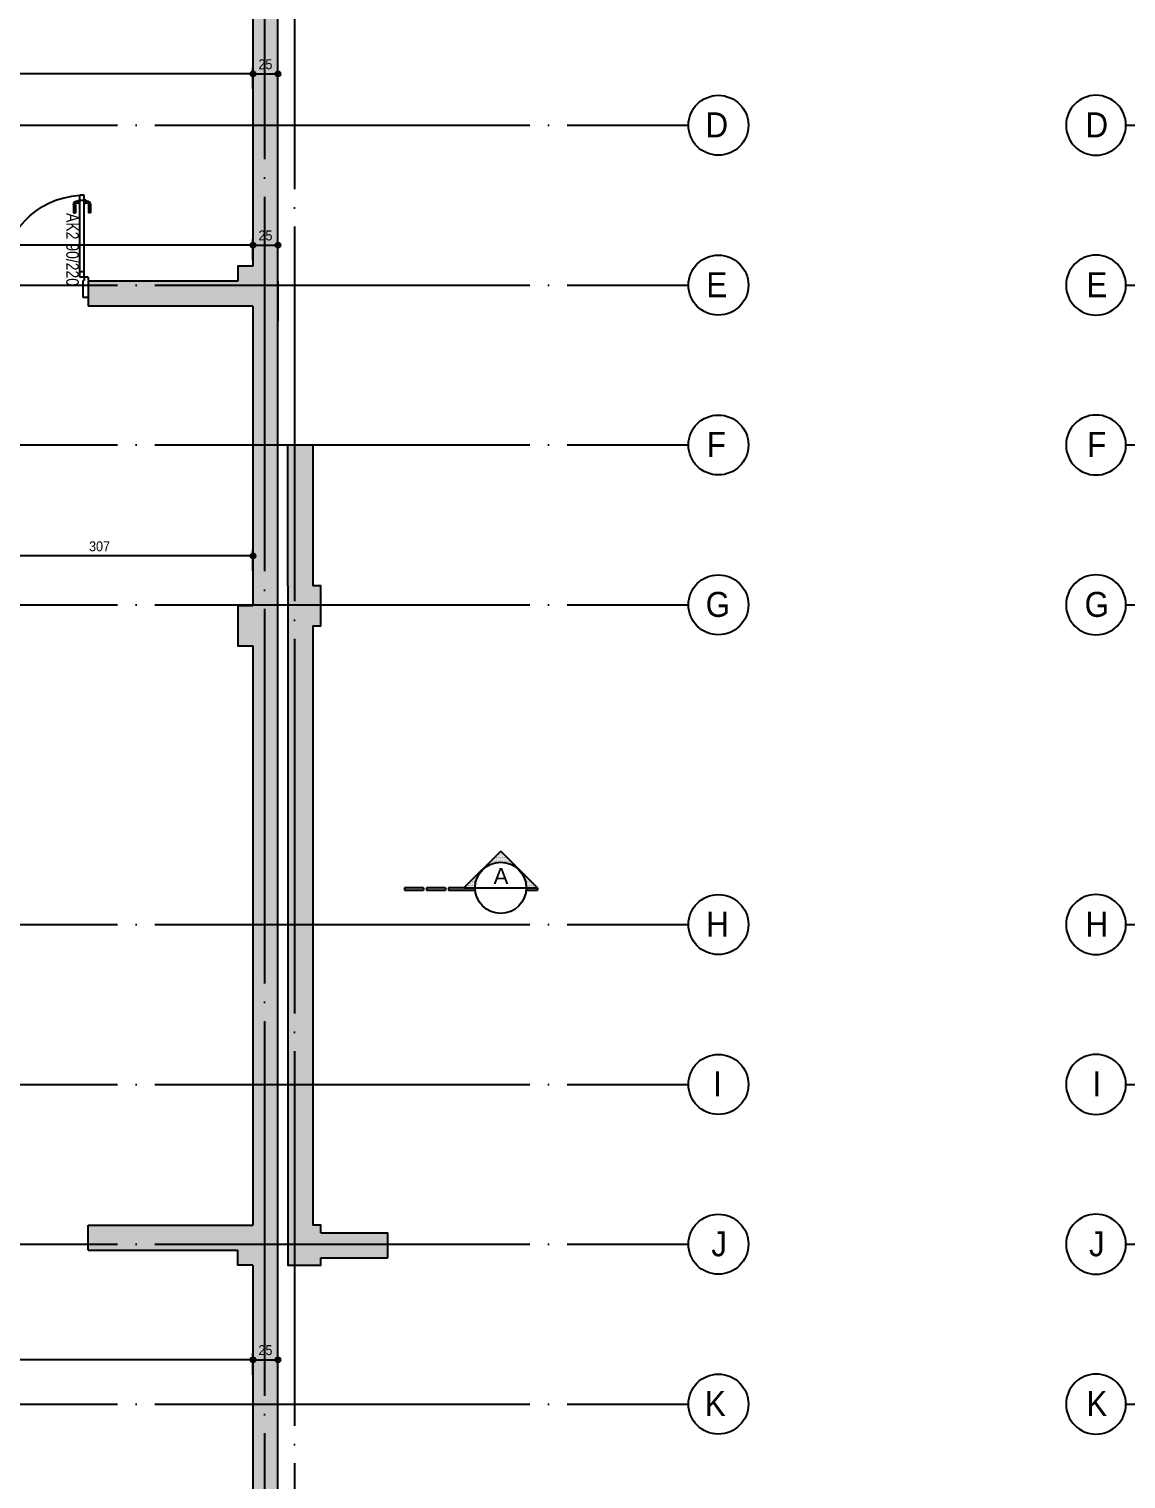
# Model space of a CAD drawing. Extents: x 460786 to 545292, y 30998 to 41694.
# Drawn here: x 464527 to 465625, y 38813 to 40264 of the extents above; entities that cross this region are included whole.
import ezdxf
from ezdxf.enums import TextEntityAlignment as Align

# ---------------------------------------------------------------- set-up
doc = ezdxf.new("R2010")
doc.units = 0
doc.header["$LTSCALE"] = 50
doc.header["$MEASUREMENT"] = 0
doc.header["$PDMODE"] = 35
doc.linetypes.add('DASHDOT', pattern=[5.5, 5, -0.25, 0, -0.25])
doc.layers.get('0').update_dxf_attribs({"linetype": 'CONTINUOUS'})
doc.layers.get('Defpoints').update_dxf_attribs({"linetype": 'CONTINUOUS'})
for name, color, linetype in [('A-Aks Balonu', 2, 'CONTINUOUS'), ('A-Aks Dikey', 12, 'DASHDOT'), ('A-Aks Yatay', 12, 'DASHDOT'), ('A-Betonarme', 6, 'CONTINUOUS'), ('A-Kapı', 2, 'CONTINUOUS'), ('A-Kesit Yazi', 4, 'CONTINUOUS'), ('A-Olcu  IC Yatay', 8, 'CONTINUOUS'), ('A-Poz-Kapı', 4, 'CONTINUOUS'), ('A-Tarama 1', 9, 'CONTINUOUS')]:
    doc.layers.add(name, color=color, linetype=linetype)
doc.styles.get("Standard").update_dxf_attribs({"font": 'arial.ttf', "width": 0.9})
doc.styles.add('STANDARD1', font='arial.ttf')
doc.dimstyles.new('EXIT', dxfattribs={"dimscale": 50, "dimtxt": 0.23, "dimasz": 0.03, "dimexe": 0.125, "dimexo": 0.5, "dimgap": 0.09, "dimtad": 1, "dimzin": 1, "dimdsep": 46, "dimtxsty": 'Standard', "dimblk": 'TICK', "dimcen": 0.2, "dimadec": 0, "dimazin": 0, "dimtfac": 1, "dimtix": 1, "dimtofl": 0, "dimtmove": 2, "dimatfit": 3, "dimldrblk": 'TICK', "dimfxl": 1, "dimtolj": 1, "dimtzin": 1, "dimarcsym": 0})

# ---------------------------------------------------------------- blocks, each defined once
blk = doc.blocks.new('kapı L 90p 13.5')
at = {"ltscale": 20}
for p, q in [((1.5, 74.9), (3.2, 74.9)), ((1.5, 72.9), (3.2, 72.9)), ((3.2, 76.4), (4, 76.4)), ((3.2, 76.4), (3.2, 71.4)), ((4, 80.4), (8.2, 80.4)), ((4, -1.5), (4, 80.4)), ((4, 75.2), (8.2, 75.2)), ((8.2, -1.5), (8.2, 80.4)), ((9, 76.4), (8.2, 76.4)), ((9, 76.4), (9, 71.4)), ((10.7, 74.9), (9, 74.9)), ((10.7, 72.9), (9, 72.9)), ((-2.5, 70.9), (-2.5, 62.9)), ((-2.5, 62.9), (-0.5, 62.9)), ((-0.5, 70.9), (-0.5, 62.9)), ((3.2, 71.4), (4, 71.4)), ((3.2, 71.4), (4, 71.4)), ((9, 71.4), (8.2, 71.4)), ((12.7, 70.9), (12.7, 62.9)), ((14.7, 62.9), (12.7, 62.9)), ((14.7, 70.9), (14.7, 62.9)), ((4, 3.7), (8.2, 3.7)), ((0, -1.5), (4, -1.5)), ((0, -1.5), (0, -5)), ((4, -1.5), (8.2, -1.5)), ((4, -1.5), (4, -5)), ((4, -5), (5, -5)), ((5, -22), (5, -5)), ((85, -22), (85, -5)), ((86, -5), (85, -5)), ((90, -1.5), (86, -1.5)), ((86, -1.5), (86, -5)), ((90, -1.5), (90, -5))]:
    blk.add_line(p, q, dxfattribs=at)
for p, q in [((0, -18.5), (0, -22)), ((0, -22), (5, -22)), ((90, -22), (85, -22)), ((90, -18.5), (90, -22))]:
    blk.add_line(p, q)
for centre, radius, start, end in [((1.5, 70.9), 4, 90, 180), ((1.5, 70.9), 2, 90, 180), ((10.7, 70.9), 4, 0, 90), ((10.7, 70.9), 2, 0, 90)]:
    blk.add_arc(centre, radius, start, end, dxfattribs=at)
blk.add_arc((4, -1.5), 82, 0, 87.0641)
at = {"layer": 'A-Poz-Kapı', "width": 0.8}
blk.add_attdef('POZNO', (25, -18.5), '', height=12.5, rotation=90, dxfattribs=at)
blk = doc.blocks.new('aks')
blk.add_circle((-0.8, 38.6), 60)
at = {"width": 0.9}
blk.add_attdef('AKSNO', text='', height=50, dxfattribs=at).set_placement((-0.8, 38.6), align=Align.MIDDLE_CENTER)
blk = doc.blocks.new('*X5')
at = {"color": 0}
for p, q in [((116.4125, 395.05), (116.4125, 395.05)), ((116.425, 395.05), (116.425, 395.05)), ((116.43125, 395.0625), (116.43125, 395.0625)), ((116.4375, 395.075), (116.4375, 395.075)), ((116.4375, 395.05), (116.4375, 395.05)), ((116.44375, 395.0625), (116.44375, 395.0625)), ((116.45, 395.075), (116.45, 395.075)), ((116.45, 395.05), (116.45, 395.05)), ((116.45625, 395.0875), (116.45625, 395.0875)), ((116.45625, 395.0625), (116.45625, 395.0625)), ((116.4625, 395.1), (116.4625, 395.1)), ((116.4625, 395.075), (116.4625, 395.075)), ((116.4625, 395.05), (116.4625, 395.05)), ((116.46875, 395.0875), (116.46875, 395.0875)), ((116.46875, 395.0625), (116.46875, 395.0625)), ((116.475, 395.1), (116.475, 395.1)), ((116.475, 395.075), (116.475, 395.075)), ((116.475, 395.05), (116.475, 395.05)), ((116.48125, 395.1125), (116.48125, 395.1125)), ((116.48125, 395.0875), (116.48125, 395.0875)), ((116.48125, 395.0625), (116.48125, 395.0625)), ((116.4875, 395.125), (116.4875, 395.125)), ((116.4875, 395.1), (116.4875, 395.1)), ((116.4875, 395.075), (116.4875, 395.075)), ((116.4875, 395.05), (116.4875, 395.05)), ((116.49375, 395.1125), (116.49375, 395.1125)), ((116.49375, 395.0875), (116.49375, 395.0875)), ((116.49375, 395.0625), (116.49375, 395.0625)), ((116.5, 395.125), (116.5, 395.125)), ((116.5, 395.1), (116.5, 395.1)), ((116.5, 395.075), (116.5, 395.075)), ((116.5, 395.05), (116.5, 395.05)), ((116.50625, 395.1375), (116.50625, 395.1375)), ((116.50625, 395.1125), (116.50625, 395.1125)), ((116.50625, 395.0875), (116.50625, 395.0875)), ((116.50625, 395.0625), (116.50625, 395.0625)), ((116.5125, 395.15), (116.5125, 395.15)), ((116.5125, 395.125), (116.5125, 395.125)), ((116.5125, 395.1), (116.5125, 395.1)), ((116.5125, 395.075), (116.5125, 395.075)), ((116.5125, 395.05), (116.5125, 395.05)), ((116.51875, 395.1375), (116.51875, 395.1375)), ((116.51875, 395.1125), (116.51875, 395.1125)), ((116.51875, 395.0875), (116.51875, 395.0875)), ((116.51875, 395.0625), (116.51875, 395.0625)), ((116.525, 395.15), (116.525, 395.15)), ((116.525, 395.125), (116.525, 395.125)), ((116.525, 395.1), (116.525, 395.1)), ((116.525, 395.075), (116.525, 395.075)), ((116.525, 395.05), (116.525, 395.05)), ((116.53125, 395.1625), (116.53125, 395.1625)), ((116.53125, 395.1375), (116.53125, 395.1375)), ((116.53125, 395.1125), (116.53125, 395.1125)), ((116.53125, 395.0875), (116.53125, 395.0875)), ((116.53125, 395.0625), (116.53125, 395.0625)), ((116.5375, 395.175), (116.5375, 395.175)), ((116.5375, 395.15), (116.5375, 395.15)), ((116.5375, 395.125), (116.5375, 395.125)), ((116.5375, 395.1), (116.5375, 395.1)), ((116.5375, 395.075), (116.5375, 395.075)), ((116.5375, 395.05), (116.5375, 395.05)), ((116.54375, 395.1625), (116.54375, 395.1625)), ((116.54375, 395.1375), (116.54375, 395.1375)), ((116.54375, 395.1125), (116.54375, 395.1125)), ((116.54375, 395.0875), (116.54375, 395.0875)), ((116.54375, 395.0625), (116.54375, 395.0625)), ((116.55, 395.15), (116.55, 395.15)), ((116.55, 395.125), (116.55, 395.125)), ((116.55, 395.1), (116.55, 395.1)), ((116.55, 395.075), (116.55, 395.075)), ((116.55, 395.05), (116.55, 395.05)), ((116.55625, 395.1625), (116.55625, 395.1625)), ((116.55625, 395.1375), (116.55625, 395.1375)), ((116.55625, 395.1125), (116.55625, 395.1125)), ((116.55625, 395.0875), (116.55625, 395.0875)), ((116.55625, 395.0625), (116.55625, 395.0625)), ((116.5625, 395.15), (116.5625, 395.15)), ((116.5625, 395.125), (116.5625, 395.125)), ((116.5625, 395.1), (116.5625, 395.1)), ((116.5625, 395.075), (116.5625, 395.075)), ((116.5625, 395.05), (116.5625, 395.05)), ((116.56875, 395.1375), (116.56875, 395.1375)), ((116.56875, 395.1125), (116.56875, 395.1125)), ((116.56875, 395.0875), (116.56875, 395.0875)), ((116.56875, 395.0625), (116.56875, 395.0625)), ((116.575, 395.125), (116.575, 395.125)), ((116.575, 395.1), (116.575, 395.1)), ((116.575, 395.075), (116.575, 395.075)), ((116.575, 395.05), (116.575, 395.05)), ((116.58125, 395.1375), (116.58125, 395.1375)), ((116.58125, 395.1125), (116.58125, 395.1125)), ((116.58125, 395.0875), (116.58125, 395.0875)), ((116.58125, 395.0625), (116.58125, 395.0625)), ((116.5875, 395.125), (116.5875, 395.125)), ((116.5875, 395.1), (116.5875, 395.1)), ((116.5875, 395.075), (116.5875, 395.075)), ((116.5875, 395.05), (116.5875, 395.05)), ((116.59375, 395.1125), (116.59375, 395.1125)), ((116.59375, 395.0875), (116.59375, 395.0875)), ((116.59375, 395.0625), (116.59375, 395.0625)), ((116.6, 395.1), (116.6, 395.1)), ((116.6, 395.075), (116.6, 395.075)), ((116.6, 395.05), (116.6, 395.05)), ((116.60625, 395.1125), (116.60625, 395.1125)), ((116.60625, 395.0875), (116.60625, 395.0875)), ((116.60625, 395.0625), (116.60625, 395.0625)), ((116.6125, 395.1), (116.6125, 395.1)), ((116.6125, 395.075), (116.6125, 395.075)), ((116.6125, 395.05), (116.6125, 395.05)), ((116.61875, 395.0875), (116.61875, 395.0875)), ((116.61875, 395.0625), (116.61875, 395.0625)), ((116.625, 395.075), (116.625, 395.075)), ((116.625, 395.05), (116.625, 395.05)), ((116.63125, 395.0875), (116.63125, 395.0875)), ((116.63125, 395.0625), (116.63125, 395.0625)), ((116.6375, 395.075), (116.6375, 395.075)), ((116.6375, 395.05), (116.6375, 395.05)), ((116.64375, 395.0625), (116.64375, 395.0625)), ((116.65, 395.05), (116.65, 395.05)), ((116.65625, 395.0625), (116.65625, 395.0625)), ((116.6625, 395.05), (116.6625, 395.05)), ((116.1875, 394.825), (116.1875, 394.825)), ((116.2, 394.825), (116.2, 394.825)), ((116.20625, 394.8375), (116.20625, 394.8375)), ((116.2125, 394.85), (116.2125, 394.85)), ((116.23125, 394.8625), (116.23125, 394.8625)), ((116.2375, 394.875), (116.2375, 394.875)), ((116.25625, 394.8875), (116.25625, 394.8875)), ((116.2625, 394.9), (116.2625, 394.9)), ((116.28125, 394.9125), (116.28125, 394.9125)), ((116.2875, 394.925), (116.2875, 394.925)), ((116.30625, 394.9375), (116.30625, 394.9375)), ((116.3125, 394.95), (116.3125, 394.95)), ((116.325, 394.95), (116.325, 394.95)), ((116.33125, 394.9625), (116.33125, 394.9625)), ((116.3375, 394.975), (116.3375, 394.975)), ((116.34375, 394.9625), (116.34375, 394.9625)), ((116.35, 394.975), (116.35, 394.975)), ((116.35625, 394.9875), (116.35625, 394.9875)), ((116.35625, 394.9625), (116.35625, 394.9625)), ((116.3625, 395), (116.3625, 395)), ((116.3625, 394.975), (116.3625, 394.975)), ((116.36875, 394.9875), (116.36875, 394.9875)), ((116.375, 395), (116.375, 395)), ((116.375, 394.975), (116.375, 394.975)), ((116.38125, 395.0125), (116.38125, 395.0125)), ((116.38125, 394.9875), (116.38125, 394.9875)), ((116.3875, 395.025), (116.3875, 395.025)), ((116.3875, 395), (116.3875, 395)), ((116.39375, 395.0125), (116.39375, 395.0125)), ((116.39375, 394.9875), (116.39375, 394.9875)), ((116.4, 395.025), (116.4, 395.025)), ((116.4, 395), (116.4, 395)), ((116.40625, 395.0375), (116.40625, 395.0375)), ((116.40625, 395.0125), (116.40625, 395.0125)), ((116.40625, 394.9875), (116.40625, 394.9875)), ((116.4125, 395.025), (116.4125, 395.025)), ((116.4125, 395), (116.4125, 395)), ((116.41875, 395.0375), (116.41875, 395.0375)), ((116.41875, 395.0125), (116.41875, 395.0125)), ((116.425, 395.025), (116.425, 395.025)), ((116.425, 395), (116.425, 395)), ((116.43125, 395.0375), (116.43125, 395.0375)), ((116.43125, 395.0125), (116.43125, 395.0125)), ((116.4375, 395.025), (116.4375, 395.025)), ((116.4375, 395), (116.4375, 395)), ((116.44375, 395.0375), (116.44375, 395.0375)), ((116.44375, 395.0125), (116.44375, 395.0125)), ((116.45, 395.025), (116.45, 395.025)), ((116.45, 395), (116.45, 395)), ((116.45625, 395.0375), (116.45625, 395.0375)), ((116.45625, 395.0125), (116.45625, 395.0125)), ((116.4625, 395.025), (116.4625, 395.025)), ((116.4625, 395), (116.4625, 395)), ((116.46875, 395.0375), (116.46875, 395.0375)), ((116.46875, 395.0125), (116.46875, 395.0125)), ((116.475, 395.025), (116.475, 395.025)), ((116.48125, 395.0375), (116.48125, 395.0375)), ((116.48125, 395.0125), (116.48125, 395.0125)), ((116.4875, 395.025), (116.4875, 395.025)), ((116.49375, 395.0375), (116.49375, 395.0375)), ((116.49375, 395.0125), (116.49375, 395.0125)), ((116.5, 395.025), (116.5, 395.025)), ((116.50625, 395.0375), (116.50625, 395.0375)), ((116.50625, 395.0125), (116.50625, 395.0125)), ((116.5125, 395.025), (116.5125, 395.025)), ((116.51875, 395.0375), (116.51875, 395.0375)), ((116.51875, 395.0125), (116.51875, 395.0125)), ((116.525, 395.025), (116.525, 395.025)), ((116.53125, 395.0375), (116.53125, 395.0375)), ((116.53125, 395.0125), (116.53125, 395.0125)), ((116.5375, 395.025), (116.5375, 395.025)), ((116.54375, 395.0375), (116.54375, 395.0375)), ((116.54375, 395.0125), (116.54375, 395.0125)), ((116.55, 395.025), (116.55, 395.025)), ((116.55625, 395.0375), (116.55625, 395.0375)), ((116.55625, 395.0125), (116.55625, 395.0125)), ((116.5625, 395.025), (116.5625, 395.025)), ((116.56875, 395.0375), (116.56875, 395.0375)), ((116.56875, 395.0125), (116.56875, 395.0125)), ((116.575, 395.025), (116.575, 395.025)), ((116.58125, 395.0375), (116.58125, 395.0375)), ((116.58125, 395.0125), (116.58125, 395.0125)), ((116.5875, 395.025), (116.5875, 395.025)), ((116.59375, 395.0375), (116.59375, 395.0375)), ((116.59375, 395.0125), (116.59375, 395.0125)), ((116.6, 395.025), (116.6, 395.025)), ((116.60625, 395.0375), (116.60625, 395.0375)), ((116.60625, 395.0125), (116.60625, 395.0125)), ((116.6125, 395.025), (116.6125, 395.025)), ((116.61875, 395.0375), (116.61875, 395.0375)), ((116.61875, 395.0125), (116.61875, 395.0125)), ((116.625, 395.025), (116.625, 395.025)), ((116.625, 395), (116.625, 395)), ((116.63125, 395.0375), (116.63125, 395.0375)), ((116.63125, 395.0125), (116.63125, 395.0125)), ((116.6375, 395.025), (116.6375, 395.025)), ((116.6375, 395), (116.6375, 395)), ((116.64375, 395.0375), (116.64375, 395.0375)), ((116.64375, 395.0125), (116.64375, 395.0125)), ((116.65, 395.025), (116.65, 395.025)), ((116.65, 395), (116.65, 395)), ((116.65625, 395.0375), (116.65625, 395.0375)), ((116.65625, 395.0125), (116.65625, 395.0125)), ((116.6625, 395.025), (116.6625, 395.025)), ((116.6625, 395), (116.6625, 395)), ((116.66875, 395.0375), (116.66875, 395.0375)), ((116.66875, 395.0125), (116.66875, 395.0125)), ((116.66875, 394.9875), (116.66875, 394.9875)), ((116.675, 395.025), (116.675, 395.025)), ((116.675, 395), (116.675, 395)), ((116.68125, 395.0375), (116.68125, 395.0375)), ((116.68125, 395.0125), (116.68125, 395.0125)), ((116.68125, 394.9875), (116.68125, 394.9875)), ((116.6875, 395.025), (116.6875, 395.025)), ((116.6875, 395), (116.6875, 395)), ((116.69375, 395.0125), (116.69375, 395.0125)), ((116.69375, 394.9875), (116.69375, 394.9875)), ((116.7, 395), (116.7, 395)), ((116.70625, 395.0125), (116.70625, 395.0125)), ((116.70625, 394.9875), (116.70625, 394.9875)), ((116.7125, 395), (116.7125, 395)), ((116.7125, 394.975), (116.7125, 394.975)), ((116.71875, 394.9875), (116.71875, 394.9875)), ((116.725, 394.975), (116.725, 394.975)), ((116.73125, 394.9875), (116.73125, 394.9875)), ((116.73125, 394.9625), (116.73125, 394.9625)), ((116.7375, 394.975), (116.7375, 394.975)), ((116.74375, 394.9625), (116.74375, 394.9625)), ((116.75, 394.95), (116.75, 394.95)), ((116.75625, 394.9625), (116.75625, 394.9625)), ((116.7625, 394.95), (116.7625, 394.95)), ((116.76875, 394.9375), (116.76875, 394.9375)), ((116.78125, 394.9375), (116.78125, 394.9375)), ((116.7875, 394.925), (116.7875, 394.925)), ((116.80625, 394.9125), (116.80625, 394.9125)), ((116.83125, 394.8875), (116.83125, 394.8875)), ((116.85625, 394.8625), (116.85625, 394.8625)), ((116.8625, 394.85), (116.8625, 394.85)), ((116.88125, 394.8375), (116.88125, 394.8375)), ((116.8875, 394.825), (116.8875, 394.825)), ((115.98125, 394.6125), (115.98125, 394.6125)), ((115.9875, 394.625), (115.9875, 394.625)), ((115.99375, 394.6125), (115.99375, 394.6125)), ((116, 394.625), (116, 394.625)), ((116.00625, 394.6375), (116.00625, 394.6375)), ((116.00625, 394.6125), (116.00625, 394.6125)), ((116.0125, 394.65), (116.0125, 394.65)), ((116.0125, 394.625), (116.0125, 394.625)), ((116.01875, 394.6375), (116.01875, 394.6375)), ((116.01875, 394.6125), (116.01875, 394.6125)), ((116.025, 394.65), (116.025, 394.65)), ((116.025, 394.625), (116.025, 394.625)), ((116.03125, 394.6625), (116.03125, 394.6625)), ((116.03125, 394.6375), (116.03125, 394.6375)), ((116.03125, 394.6125), (116.03125, 394.6125)), ((116.0375, 394.675), (116.0375, 394.675)), ((116.0375, 394.65), (116.0375, 394.65)), ((116.0375, 394.625), (116.0375, 394.625)), ((116.04375, 394.6625), (116.04375, 394.6625)), ((116.04375, 394.6375), (116.04375, 394.6375)), ((116.04375, 394.6125), (116.04375, 394.6125)), ((116.05, 394.675), (116.05, 394.675)), ((116.05, 394.65), (116.05, 394.65)), ((116.05, 394.625), (116.05, 394.625)), ((116.05625, 394.6875), (116.05625, 394.6875)), ((116.05625, 394.6625), (116.05625, 394.6625)), ((116.05625, 394.6375), (116.05625, 394.6375)), ((116.05625, 394.6125), (116.05625, 394.6125)), ((116.0625, 394.7), (116.0625, 394.7)), ((116.0625, 394.675), (116.0625, 394.675)), ((116.0625, 394.65), (116.0625, 394.65)), ((116.0625, 394.625), (116.0625, 394.625)), ((116.06875, 394.6875), (116.06875, 394.6875)), ((116.06875, 394.6625), (116.06875, 394.6625)), ((116.06875, 394.6375), (116.06875, 394.6375)), ((116.06875, 394.6125), (116.06875, 394.6125)), ((116.075, 394.7), (116.075, 394.7)), ((116.075, 394.675), (116.075, 394.675)), ((116.075, 394.65), (116.075, 394.65)), ((116.075, 394.625), (116.075, 394.625)), ((116.08125, 394.7125), (116.08125, 394.7125)), ((116.08125, 394.6875), (116.08125, 394.6875)), ((116.08125, 394.6625), (116.08125, 394.6625)), ((116.08125, 394.6375), (116.08125, 394.6375)), ((116.08125, 394.6125), (116.08125, 394.6125)), ((116.0875, 394.725), (116.0875, 394.725)), ((116.0875, 394.7), (116.0875, 394.7)), ((116.0875, 394.675), (116.0875, 394.675)), ((116.0875, 394.65), (116.0875, 394.65)), ((116.0875, 394.625), (116.0875, 394.625)), ((116.09375, 394.7125), (116.09375, 394.7125)), ((116.09375, 394.6875), (116.09375, 394.6875)), ((116.09375, 394.6625), (116.09375, 394.6625)), ((116.09375, 394.6375), (116.09375, 394.6375)), ((116.09375, 394.6125), (116.09375, 394.6125)), ((116.1, 394.725), (116.1, 394.725)), ((116.1, 394.7), (116.1, 394.7)), ((116.1, 394.675), (116.1, 394.675)), ((116.1, 394.65), (116.1, 394.65)), ((116.1, 394.625), (116.1, 394.625)), ((116.10625, 394.7375), (116.10625, 394.7375)), ((116.10625, 394.7125), (116.10625, 394.7125)), ((116.10625, 394.6875), (116.10625, 394.6875)), ((116.10625, 394.6625), (116.10625, 394.6625)), ((116.10625, 394.6375), (116.10625, 394.6375)), ((116.10625, 394.6125), (116.10625, 394.6125)), ((116.1125, 394.75), (116.1125, 394.75)), ((116.1125, 394.725), (116.1125, 394.725)), ((116.1125, 394.7), (116.1125, 394.7)), ((116.1125, 394.675), (116.1125, 394.675)), ((116.1125, 394.65), (116.1125, 394.65)), ((116.1125, 394.625), (116.1125, 394.625)), ((116.11875, 394.7375), (116.11875, 394.7375)), ((116.11875, 394.7125), (116.11875, 394.7125)), ((116.11875, 394.6875), (116.11875, 394.6875)), ((116.11875, 394.6625), (116.11875, 394.6625)), ((116.11875, 394.6375), (116.11875, 394.6375)), ((116.11875, 394.6125), (116.11875, 394.6125)), ((116.125, 394.75), (116.125, 394.75)), ((116.125, 394.725), (116.125, 394.725)), ((116.125, 394.7), (116.125, 394.7)), ((116.125, 394.675), (116.125, 394.675)), ((116.125, 394.65), (116.125, 394.65)), ((116.125, 394.625), (116.125, 394.625)), ((116.13125, 394.7625), (116.13125, 394.7625)), ((116.13125, 394.7375), (116.13125, 394.7375)), ((116.13125, 394.7125), (116.13125, 394.7125)), ((116.13125, 394.6875), (116.13125, 394.6875)), ((116.13125, 394.6625), (116.13125, 394.6625)), ((116.13125, 394.6375), (116.13125, 394.6375)), ((116.13125, 394.6125), (116.13125, 394.6125)), ((116.1375, 394.775), (116.1375, 394.775)), ((116.1375, 394.75), (116.1375, 394.75)), ((116.1375, 394.725), (116.1375, 394.725)), ((116.1375, 394.7), (116.1375, 394.7)), ((116.1375, 394.675), (116.1375, 394.675)), ((116.1375, 394.65), (116.1375, 394.65)), ((116.1375, 394.625), (116.1375, 394.625)), ((116.14375, 394.7625), (116.14375, 394.7625)), ((116.14375, 394.7375), (116.14375, 394.7375)), ((116.14375, 394.7125), (116.14375, 394.7125)), ((116.14375, 394.6875), (116.14375, 394.6875)), ((116.14375, 394.6625), (116.14375, 394.6625)), ((116.15, 394.775), (116.15, 394.775)), ((116.15, 394.75), (116.15, 394.75)), ((116.15, 394.725), (116.15, 394.725)), ((116.15, 394.7), (116.15, 394.7)), ((116.15625, 394.7875), (116.15625, 394.7875)), ((116.15625, 394.7625), (116.15625, 394.7625)), ((116.15625, 394.7375), (116.15625, 394.7375)), ((116.1625, 394.8), (116.1625, 394.8)), ((116.1625, 394.775), (116.1625, 394.775)), ((116.1625, 394.75), (116.1625, 394.75)), ((116.16875, 394.7875), (116.16875, 394.7875)), ((116.16875, 394.7625), (116.16875, 394.7625)), ((116.175, 394.8), (116.175, 394.8)), ((116.175, 394.775), (116.175, 394.775)), ((116.18125, 394.8125), (116.18125, 394.8125)), ((116.18125, 394.7875), (116.18125, 394.7875)), ((116.1875, 394.8), (116.1875, 394.8)), ((116.19375, 394.8125), (116.19375, 394.8125)), ((116.89375, 394.8125), (116.89375, 394.8125)), ((116.9, 394.8), (116.9, 394.8)), ((116.90625, 394.8125), (116.90625, 394.8125)), ((116.90625, 394.7875), (116.90625, 394.7875)), ((116.9125, 394.8), (116.9125, 394.8)), ((116.9125, 394.775), (116.9125, 394.775)), ((116.91875, 394.7875), (116.91875, 394.7875)), ((116.91875, 394.7625), (116.91875, 394.7625)), ((116.925, 394.775), (116.925, 394.775)), ((116.925, 394.75), (116.925, 394.75)), ((116.925, 394.725), (116.925, 394.725)), ((116.93125, 394.7875), (116.93125, 394.7875)), ((116.93125, 394.7625), (116.93125, 394.7625)), ((116.93125, 394.7375), (116.93125, 394.7375)), ((116.93125, 394.7125), (116.93125, 394.7125)), ((116.9375, 394.775), (116.9375, 394.775)), ((116.9375, 394.75), (116.9375, 394.75)), ((116.9375, 394.725), (116.9375, 394.725)), ((116.9375, 394.7), (116.9375, 394.7)), ((116.9375, 394.675), (116.9375, 394.675)), ((116.94375, 394.7625), (116.94375, 394.7625)), ((116.94375, 394.7375), (116.94375, 394.7375)), ((116.94375, 394.7125), (116.94375, 394.7125)), ((116.94375, 394.6875), (116.94375, 394.6875)), ((116.94375, 394.6625), (116.94375, 394.6625)), ((116.94375, 394.6375), (116.94375, 394.6375)), ((116.94375, 394.6125), (116.94375, 394.6125)), ((116.95, 394.75), (116.95, 394.75)), ((116.95, 394.725), (116.95, 394.725)), ((116.95, 394.7), (116.95, 394.7)), ((116.95, 394.675), (116.95, 394.675)), ((116.95, 394.65), (116.95, 394.65)), ((116.95, 394.625), (116.95, 394.625)), ((116.95625, 394.7625), (116.95625, 394.7625)), ((116.95625, 394.7375), (116.95625, 394.7375)), ((116.95625, 394.7125), (116.95625, 394.7125)), ((116.95625, 394.6875), (116.95625, 394.6875)), ((116.95625, 394.6625), (116.95625, 394.6625)), ((116.95625, 394.6375), (116.95625, 394.6375)), ((116.95625, 394.6125), (116.95625, 394.6125)), ((116.9625, 394.75), (116.9625, 394.75)), ((116.9625, 394.725), (116.9625, 394.725)), ((116.9625, 394.7), (116.9625, 394.7)), ((116.9625, 394.675), (116.9625, 394.675)), ((116.9625, 394.65), (116.9625, 394.65)), ((116.9625, 394.625), (116.9625, 394.625)), ((116.96875, 394.7375), (116.96875, 394.7375)), ((116.96875, 394.7125), (116.96875, 394.7125)), ((116.96875, 394.6875), (116.96875, 394.6875)), ((116.96875, 394.6625), (116.96875, 394.6625)), ((116.96875, 394.6375), (116.96875, 394.6375)), ((116.96875, 394.6125), (116.96875, 394.6125)), ((116.975, 394.725), (116.975, 394.725)), ((116.975, 394.7), (116.975, 394.7)), ((116.975, 394.675), (116.975, 394.675)), ((116.975, 394.65), (116.975, 394.65)), ((116.975, 394.625), (116.975, 394.625)), ((116.98125, 394.7375), (116.98125, 394.7375)), ((116.98125, 394.7125), (116.98125, 394.7125)), ((116.98125, 394.6875), (116.98125, 394.6875)), ((116.98125, 394.6625), (116.98125, 394.6625)), ((116.98125, 394.6375), (116.98125, 394.6375)), ((116.98125, 394.6125), (116.98125, 394.6125)), ((116.9875, 394.725), (116.9875, 394.725)), ((116.9875, 394.7), (116.9875, 394.7)), ((116.9875, 394.675), (116.9875, 394.675)), ((116.9875, 394.65), (116.9875, 394.65)), ((116.9875, 394.625), (116.9875, 394.625)), ((116.99375, 394.7125), (116.99375, 394.7125)), ((116.99375, 394.6875), (116.99375, 394.6875)), ((116.99375, 394.6625), (116.99375, 394.6625)), ((116.99375, 394.6375), (116.99375, 394.6375)), ((116.99375, 394.6125), (116.99375, 394.6125)), ((117, 394.7), (117, 394.7)), ((117, 394.675), (117, 394.675)), ((117, 394.65), (117, 394.65)), ((117, 394.625), (117, 394.625)), ((117.00625, 394.7125), (117.00625, 394.7125)), ((117.00625, 394.6875), (117.00625, 394.6875)), ((117.00625, 394.6625), (117.00625, 394.6625)), ((117.00625, 394.6375), (117.00625, 394.6375)), ((117.00625, 394.6125), (117.00625, 394.6125)), ((117.0125, 394.7), (117.0125, 394.7)), ((117.0125, 394.675), (117.0125, 394.675)), ((117.0125, 394.65), (117.0125, 394.65)), ((117.0125, 394.625), (117.0125, 394.625)), ((117.01875, 394.6875), (117.01875, 394.6875)), ((117.01875, 394.6625), (117.01875, 394.6625)), ((117.01875, 394.6375), (117.01875, 394.6375)), ((117.01875, 394.6125), (117.01875, 394.6125)), ((117.025, 394.675), (117.025, 394.675)), ((117.025, 394.65), (117.025, 394.65)), ((117.025, 394.625), (117.025, 394.625)), ((117.03125, 394.6875), (117.03125, 394.6875)), ((117.03125, 394.6625), (117.03125, 394.6625)), ((117.03125, 394.6375), (117.03125, 394.6375)), ((117.03125, 394.6125), (117.03125, 394.6125)), ((117.0375, 394.675), (117.0375, 394.675)), ((117.0375, 394.65), (117.0375, 394.65)), ((117.0375, 394.625), (117.0375, 394.625)), ((117.04375, 394.6625), (117.04375, 394.6625)), ((117.04375, 394.6375), (117.04375, 394.6375)), ((117.04375, 394.6125), (117.04375, 394.6125)), ((117.05, 394.65), (117.05, 394.65)), ((117.05, 394.625), (117.05, 394.625)), ((117.05625, 394.6625), (117.05625, 394.6625)), ((117.05625, 394.6375), (117.05625, 394.6375)), ((117.05625, 394.6125), (117.05625, 394.6125)), ((117.0625, 394.65), (117.0625, 394.65)), ((117.0625, 394.625), (117.0625, 394.625)), ((117.06875, 394.6375), (117.06875, 394.6375)), ((117.06875, 394.6125), (117.06875, 394.6125)), ((117.075, 394.625), (117.075, 394.625)), ((117.08125, 394.6375), (117.08125, 394.6375)), ((117.08125, 394.6125), (117.08125, 394.6125)), ((117.0875, 394.625), (117.0875, 394.625)), ((117.09375, 394.6125), (117.09375, 394.6125)), ((117.10625, 394.6125), (117.10625, 394.6125))]:
    blk.add_line(p, q, dxfattribs=at)
blk = doc.blocks.new('kesit-p2')
h = blk.add_hatch()
h.set_pattern_fill('DOTS', scale=0.2, angle=90)
h.set_pattern_definition([(90, (294857.23727, 191937.31927), (-0.3175, 0.15875), [0, -0.3175])])
h.paths.add_polyline_path([(107.5, 62.4), (107.5, 51.2, -0.023249), (109.9, 51.1), (109.9, 62.4)])
h.paths.add_polyline_path([(107.5, 0), (107.5, -11.2), (107.5, -26.5), (109.9, -26.5), (109.9, 0.1, -0.023249)])
h.paths.add_polyline_path([(107.5, -29.5), (107.5, -48.6), (109.9, -48.6), (109.9, -29.5)])
h.paths.add_polyline_path([(107.5, -51.5), (107.5, -70.6), (109.9, -70.6), (109.9, -51.5)])
at = {"color": 0}
for p, q in [((107.5, 62.4), (70.7, 25.6)), ((107.5, -11.2), (107.5, 62.4)), ((109.9, 51.1), (109.9, 62.4)), ((107.5, -11.2), (70.7, 25.6)), ((109.9, -26.5), (109.9, 0.1)), ((109.9, -48.6), (109.9, -29.5)), ((109.9, -70.6), (109.9, -51.5))]:
    blk.add_line(p, q, dxfattribs=at)
for p, q in [((107.5, 62.4), (109.9, 62.4)), ((107.5, -11.2), (107.5, -26.5)), ((107.5, -26.5), (109.9, -26.5)), ((107.5, -29.5), (107.5, -48.6)), ((107.5, -29.5), (109.9, -29.5)), ((107.5, -48.6), (109.9, -48.6)), ((107.5, -51.5), (107.5, -70.6)), ((107.5, -51.5), (109.9, -51.5)), ((107.5, -70.6), (109.9, -70.6))]:
    blk.add_line(p, q)
blk.add_circle((107.5, 25.6), 25.6, dxfattribs=at)
at = {"color": 7, "xscale": 64, "yscale": 64, "zscale": 64, "rotation": 90}
blk.add_blockref('*X5', (25362.4, -7433.1), dxfattribs=at)
at = {"style": 'STANDARD1'}
blk.add_attdef('TEXT', text='', height=16, dxfattribs=at).set_placement((95.7, 25.8), align=Align.MIDDLE_CENTER)
at = {"style": 'STANDARD1', "width": 0.6}
blk.add_attdef('TEXT', text='', height=12, dxfattribs=at).set_placement((119.9, 26.6), align=Align.MIDDLE_CENTER)
blk = doc.blocks.new('TICK', base_point=(53.7, 38.06))
blk.add_line((55.37, 38.06), (52.04, 38.06))
blk.add_circle((53.7, 38.06), 1.67)
blk = doc.blocks.new('*D630')
at = {"layer": 'A-Olcu  IC Yatay', "color": 0, "lineweight": -2, "transparency": 16777216}
for p, q in [((464136.1, 40203.9), (464136.1, 40225.1)), ((464749.6, 40218.9), (464137.6, 40218.9)), ((464751.1, 40203.9), (464751.1, 40225.1))]:
    blk.add_line(p, q, dxfattribs=at)
at = {"layer": 'Defpoints', "color": 0, "transparency": 16777216}
for p in [(464136.1, 40218.9), (464136.1, 40178.9), (464751.1, 40178.9)]:
    blk.add_point(p, dxfattribs=at)
at = {"layer": 'A-Olcu  IC Yatay', "color": 0, "lineweight": -2, "transparency": 16777216, "xscale": 1.5, "yscale": 1.5, "zscale": 1.5}
for p, rotation in [((464136.1, 40218.9), 180.0000000000325), ((464751.1, 40218.9), 3.253397551361559e-11)]:
    blk.add_blockref('TICK', p, dxfattribs=dict(at, rotation=rotation))
at = {"layer": 'A-Olcu  IC Yatay', "color": 0, "transparency": 16777216, "insert": (464443.6, 40228.5), "char_height": 10, "attachment_point": 5}
blk.add_mtext('\\A1;615', dxfattribs=at)
blk = doc.blocks.new('*D631')
at = {"layer": 'A-Olcu  IC Yatay', "color": 0, "lineweight": -2, "transparency": 16777216}
for p, q in [((464751.1, 40203.9), (464751.1, 40225.1)), ((464752.6, 40218.9), (464774.6, 40218.9)), ((464776.1, 40203.9), (464776.1, 40225.1))]:
    blk.add_line(p, q, dxfattribs=at)
at = {"layer": 'Defpoints', "color": 0, "transparency": 16777216}
for p in [(464776.1, 40218.9), (464751.1, 40178.9), (464776.1, 40178.9)]:
    blk.add_point(p, dxfattribs=at)
at = {"layer": 'A-Olcu  IC Yatay', "color": 0, "lineweight": -2, "transparency": 16777216, "xscale": 1.5, "yscale": 1.5, "zscale": 1.5, "rotation": 180}
blk.add_blockref('TICK', (464751.1, 40218.9), dxfattribs=at)
at = {"layer": 'A-Olcu  IC Yatay', "color": 0, "lineweight": -2, "transparency": 16777216, "xscale": 1.5, "yscale": 1.5, "zscale": 1.5}
blk.add_blockref('TICK', (464776.1, 40218.9), dxfattribs=at)
at = {"layer": 'A-Olcu  IC Yatay', "color": 0, "transparency": 16777216, "insert": (464763.6, 40228.5), "char_height": 10, "attachment_point": 5}
blk.add_mtext('\\A1;25', dxfattribs=at)
blk = doc.blocks.new('*D639')
at = {"layer": 'A-Olcu  IC Yatay', "color": 0, "lineweight": -2, "transparency": 16777216}
for p, q in [((464136.1194, 40032.50245), (464136.1194, 40053.75245)), ((464749.6194, 40047.50245), (464137.6194, 40047.50245)), ((464751.1194, 40032.50245), (464751.1194, 40053.75245))]:
    blk.add_line(p, q, dxfattribs=at)
at = {"layer": 'Defpoints', "color": 0, "transparency": 16777216}
for p in [(464136.1194, 40047.50245), (464136.1194, 40007.50245), (464751.1194, 40007.50245)]:
    blk.add_point(p, dxfattribs=at)
at = {"layer": 'A-Olcu  IC Yatay', "color": 0, "lineweight": -2, "transparency": 16777216, "xscale": 1.5, "yscale": 1.5, "zscale": 1.5}
for p, rotation in [((464136.1194, 40047.50245), 180.0000000000054), ((464751.1194, 40047.50245), 5.355715870791755e-12)]:
    blk.add_blockref('TICK', p, dxfattribs=dict(at, rotation=rotation))
at = {"layer": 'A-Olcu  IC Yatay', "color": 0, "transparency": 16777216, "insert": (464443.6194, 40057.10818), "char_height": 10, "attachment_point": 5}
blk.add_mtext('\\A1;615', dxfattribs=at)
blk = doc.blocks.new('*D640')
at = {"layer": 'A-Olcu  IC Yatay', "color": 0, "lineweight": -2, "transparency": 16777216}
for p, q in [((464751.1194, 40032.50245), (464751.1194, 40053.75245)), ((464752.6194, 40047.50245), (464774.6194, 40047.50245)), ((464776.1194, 40032.50245), (464776.1194, 40053.75245))]:
    blk.add_line(p, q, dxfattribs=at)
at = {"layer": 'Defpoints', "color": 0, "transparency": 16777216}
for p in [(464776.1194, 40047.50245), (464751.1194, 40007.50245), (464776.1194, 40007.50245)]:
    blk.add_point(p, dxfattribs=at)
at = {"layer": 'A-Olcu  IC Yatay', "color": 0, "lineweight": -2, "transparency": 16777216, "xscale": 1.5, "yscale": 1.5, "zscale": 1.5, "rotation": 180}
blk.add_blockref('TICK', (464751.1194, 40047.50245), dxfattribs=at)
at = {"layer": 'A-Olcu  IC Yatay', "color": 0, "lineweight": -2, "transparency": 16777216, "xscale": 1.5, "yscale": 1.5, "zscale": 1.5}
blk.add_blockref('TICK', (464776.1194, 40047.50245), dxfattribs=at)
at = {"layer": 'A-Olcu  IC Yatay', "color": 0, "transparency": 16777216, "insert": (464763.6194, 40057.10818), "char_height": 10, "attachment_point": 5}
blk.add_mtext('\\A1;25', dxfattribs=at)
blk = doc.blocks.new('*D650')
at = {"layer": 'A-Olcu  IC Yatay', "color": 0, "lineweight": -2, "transparency": 16777216}
for p, q in [((464444.1, 39721.4), (464444.1, 39742.6)), ((464751.1, 39721.4), (464751.1, 39742.6)), ((464749.6, 39736.4), (464445.6, 39736.4))]:
    blk.add_line(p, q, dxfattribs=at)
at = {"layer": 'Defpoints', "color": 0, "transparency": 16777216}
for p in [(464444.1, 39736.4), (464444.1, 39696.4), (464751.1, 39696.4)]:
    blk.add_point(p, dxfattribs=at)
at = {"layer": 'A-Olcu  IC Yatay', "color": 0, "lineweight": -2, "transparency": 16777216, "xscale": 1.5, "yscale": 1.5, "zscale": 1.5}
for p, rotation in [((464444.1, 39736.4), 180.0000000000312), ((464751.1, 39736.4), 3.125499858924741e-11)]:
    blk.add_blockref('TICK', p, dxfattribs=dict(at, rotation=rotation))
at = {"layer": 'A-Olcu  IC Yatay', "color": 0, "transparency": 16777216, "insert": (464597.6, 39746), "char_height": 10, "attachment_point": 5}
blk.add_mtext('\\A1;307', dxfattribs=at)
blk = doc.blocks.new('*D654')
at = {"layer": 'A-Olcu  IC Yatay', "color": 0, "lineweight": -2, "transparency": 16777216}
for p, q in [((462999.1194, 38916.84497), (462999.1194, 38938.09497)), ((464749.6194, 38931.84497), (463000.6194, 38931.84497)), ((464751.1194, 38916.84497), (464751.1194, 38938.09497))]:
    blk.add_line(p, q, dxfattribs=at)
at = {"layer": 'Defpoints', "color": 0, "transparency": 16777216}
for p in [(462999.1194, 38931.84497), (462999.1194, 38891.84497), (464751.1194, 38891.84497)]:
    blk.add_point(p, dxfattribs=at)
at = {"layer": 'A-Olcu  IC Yatay', "color": 0, "lineweight": -2, "transparency": 16777216, "xscale": 1.5, "yscale": 1.5, "zscale": 1.5}
for p, rotation in [((462999.1194, 38931.84497), 180.000000000064), ((464751.1194, 38931.84497), 6.402878227618203e-11)]:
    blk.add_blockref('TICK', p, dxfattribs=dict(at, rotation=rotation))
at = {"layer": 'A-Olcu  IC Yatay', "color": 0, "transparency": 16777216, "insert": (463875.1194, 38941.4507), "char_height": 10, "attachment_point": 5}
blk.add_mtext('\\A1;1752', dxfattribs=at)
blk = doc.blocks.new('*D655')
at = {"layer": 'A-Olcu  IC Yatay', "color": 0, "lineweight": -2, "transparency": 16777216}
for p, q in [((464751.1194, 38916.84497), (464751.1194, 38938.09497)), ((464752.6194, 38931.84497), (464774.6194, 38931.84497)), ((464776.1194, 38916.84497), (464776.1194, 38938.09497))]:
    blk.add_line(p, q, dxfattribs=at)
at = {"layer": 'Defpoints', "color": 0, "transparency": 16777216}
for p in [(464776.1194, 38931.84497), (464751.1194, 38891.84497), (464776.1194, 38891.84497)]:
    blk.add_point(p, dxfattribs=at)
at = {"layer": 'A-Olcu  IC Yatay', "color": 0, "lineweight": -2, "transparency": 16777216, "xscale": 1.5, "yscale": 1.5, "zscale": 1.5, "rotation": 180}
blk.add_blockref('TICK', (464751.1194, 38931.84497), dxfattribs=at)
at = {"layer": 'A-Olcu  IC Yatay', "color": 0, "lineweight": -2, "transparency": 16777216, "xscale": 1.5, "yscale": 1.5, "zscale": 1.5}
blk.add_blockref('TICK', (464776.1194, 38931.84497), dxfattribs=at)
at = {"layer": 'A-Olcu  IC Yatay', "color": 0, "transparency": 16777216, "insert": (464763.6194, 38941.4507), "char_height": 10, "attachment_point": 5}
blk.add_mtext('\\A1;25', dxfattribs=at)

msp = doc.modelspace()

# ---------------------------------------------------------------- hatches: boundary and pattern name
at = {"layer": 'A-Tarama 1'}
h = msp.add_hatch(dxfattribs=at)
h.set_pattern_fill('ANSI33', color=256, scale=30, angle=180, style=0)
h.set_pattern_definition([(225, (1801.536, 0), (5.30330086, -5.30330086), []), (225, (1796.2324, 6e-16), (5.30330086, -5.30330086), [3.75, -1.875])])
h.paths.add_polyline_path([(463188.12, 40474.5), (463213.12, 40474.5), (463213.12, 40499.5), (462573.12, 40499.5), (462573.12, 40154.5), (462623.12, 40154.5), (462623.12, 38899.5), (462573.12, 38899.5), (462573.12, 38554.5), (463151.12, 38554.5), (463151.12, 38074.5), (463496.12, 38074.5), (463496.12, 38222.5), (464776.12, 38222.5), (464776.12, 40831.5), (463188.12, 40831.5), (463188.12, 40624.5), (463213.12, 40624.5), (463213.12, 40806.5), (463471.12, 40806.5), (463471.12, 40727.5), (463496.12, 40727.5), (463496.12, 40806.5), (464111.12, 40806.5), (464111.12, 40727.5), (464136.12, 40727.5), (464136.12, 40806.5), (464751.12, 40806.5), (464751.12, 40026.5), (464736.12, 40026.5), (464736.12, 40011.5), (464586.12, 40011.5), (464586.12, 39986.5), (464751.12, 39986.5), (464751.12, 39686.5), (464736.12, 39686.5), (464736.12, 39646.5), (464751.12, 39646.5), (464751.12, 39066.5), (464586.12, 39066.5), (464586.12, 39041.5), (464736.12, 39041.5), (464736.12, 39026.5), (464751.12, 39026.5), (464751.12, 38247.5), (464135.12, 38247.5), (464135.12, 38322.5), (464110.12, 38322.5), (464110.12, 38247.5), (463496.12, 38247.5), (463496.12, 38322.5), (463471.12, 38322.5), (463471.12, 38099.5), (463176.12, 38099.5), (463176.12, 38579.5), (462598.12, 38579.5), (462598.12, 38874.5), (462648.12, 38874.5), (462648.12, 39195), (462723.12, 39195), (462723.12, 39220), (462648.12, 39220), (462648.12, 39835), (462723.12, 39835), (462723.12, 39860), (462648.12, 39860), (462648.12, 40179.5), (462598.12, 40179.5), (462598.12, 40474.5)])
h.paths.add_polyline_path([(463213.12, 40599.5), (463213.12, 40624.5), (462921.12, 40624.5), (462906.12, 40599.5)], flags=17)
h.paths.add_polyline_path([(463496.12, 40371.5), (463496.12, 40507.5), (463471.12, 40507.5), (463471.12, 40396.5), (463338.12, 40396.5), (463338.12, 40499.5), (463313.12, 40499.5), (463313.12, 40371.5)], flags=17)
h.paths.add_polyline_path([(463086.12, 39835), (463086.12, 39860), (462986.12, 39860), (462986.12, 39835)], flags=17)
h.paths.add_polyline_path([(463496.12, 39891.5), (463496.12, 40011.5), (463471.12, 40011.5), (463471.12, 39686.5), (463456.12, 39686.5), (463456.12, 39646.5), (463831.12, 39646.5), (463831.12, 39686.5), (463816.12, 39686.5), (463816.12, 40011.5), (463791.12, 40011.5), (463791.12, 39891.5)], flags=17)
h.paths.add_polyline_path([(463791.12, 39866.5), (463791.12, 39671.5), (463496.12, 39671.5), (463496.12, 39866.5)], flags=16)
h.paths.add_polyline_path([(463496.12, 39366.5), (463496.12, 39406.5), (463456.12, 39406.5), (463456.12, 39366.5)], flags=17)
h.paths.add_polyline_path([(462986.12, 39195), (463086.12, 39195), (463086.12, 39220), (462986.12, 39220)], flags=17)
h.paths.add_polyline_path([(463816.12, 39041.5), (463816.12, 39066.5), (463471.12, 39066.5), (463471.12, 39041.5)], flags=17)
h.paths.add_polyline_path([(463471.12, 38554.5), (463496.12, 38554.5), (463496.12, 38682.5), (463471.12, 38682.5)], flags=17)
h.paths.add_polyline_path([(464110.12, 38554.5), (464135.12, 38554.5), (464135.12, 38682.5), (464110.12, 38682.5)], flags=17)
h.paths.add_polyline_path([(464819.12, 38739), (464819.12, 38746.5), (464786.12, 38746.5), (464786.12, 38706.5), (464819.12, 38706.5), (464819.12, 38714), (464886.12, 38714), (464886.12, 38739)])
h.paths.add_polyline_path([(464819.12, 39059), (464819.12, 39066.5), (464811.12, 39066.5), (464811.12, 39666.5), (464819.12, 39666.5), (464819.12, 39706.5), (464811.12, 39706.5), (464811.12, 39847.5), (464786.12, 39847.5), (464786.12, 39706.5), (464786.12, 39666.5), (464786.12, 39066.5), (464786.12, 39026.5), (464819.12, 39026.5), (464819.12, 39034), (464886.12, 39034), (464886.12, 39059)])
h.paths.add_polyline_path([(464144.12, 39366.5), (464144.12, 39406.5), (464104.12, 39406.5), (464104.12, 39366.5)], flags=17)
h.paths.add_polyline_path([(463831.12, 39366.5), (463831.12, 39406.5), (463791.12, 39406.5), (463791.12, 39366.5)], flags=17)
h.paths.add_polyline_path([(464104.12, 39081.5), (464104.12, 39041.5), (464144.12, 39041.5), (464144.12, 39081.5)], flags=17)
h.paths.add_polyline_path([(464144.12, 39646.5), (464144.12, 39686.5), (464104.12, 39686.5), (464104.12, 39646.5)], flags=17)
h.paths.add_polyline_path([(464144.12, 40011.5), (464104.12, 40011.5), (464104.12, 39971.5), (464144.12, 39971.5)], flags=17)
h.paths.add_polyline_path([(464111.12, 40371.5), (464136.12, 40371.5), (464136.12, 40495.5), (464111.12, 40495.5)], flags=17)

# ---------------------------------------------------------------- linework, layer by layer
at = {"layer": 'A-Aks Dikey', "ltscale": 1.5}
for p, q in [((464762.62, 41333.83), (464762.62, 37667.36)), ((464792.62, 41303.83), (464792.62, 37697.36))]:
    msp.add_line(p, q, dxfattribs=at)
at = {"layer": 'A-Aks Yatay', "ltscale": 1.5}
for p, q in [((462177.44, 40167.5), (465186.84, 40167.5)), ((465624.75, 40167.5), (468533.89, 40167.5)), ((462177.44, 40007.5), (465186.84, 40007.5)), ((465624.75, 40007.5), (468533.89, 40007.5)), ((462177.44, 39847.5), (465186.84, 39847.5)), ((465624.75, 39847.5), (468533.89, 39847.5)), ((462177.44, 39687.5), (465186.84, 39687.5)), ((465624.75, 39687.5), (468533.89, 39687.5)), ((462177.44, 39367.5), (465186.84, 39367.5)), ((465624.75, 39367.5), (468533.89, 39367.5)), ((462177.44, 39207.5), (465186.84, 39207.5)), ((465624.75, 39207.5), (468533.89, 39207.5)), ((462177.44, 39047.5), (465186.84, 39047.5)), ((465624.75, 39047.5), (468533.89, 39047.5)), ((462177.44, 38887.5), (465186.84, 38887.5)), ((465624.75, 38887.5), (468533.89, 38887.5))]:
    msp.add_line(p, q, dxfattribs=at)
at = {"layer": 'A-Betonarme'}
for p, q in [((464776.12, 38222.5), (464776.12, 40831.5)), ((464751.12, 40806.5), (464751.12, 40026.5)), ((464736.12, 40011.5), (464586.12, 40011.5)), ((464586.12, 40011.5), (464586.12, 39986.5)), ((464751.12, 39986.5), (464586.12, 39986.5)), ((464751.12, 39986.5), (464751.12, 39686.5)), ((464786.12, 39706.5), (464786.12, 39847.5)), ((464786.12, 39847.5), (464811.12, 39847.5)), ((464811.12, 39847.5), (464811.12, 39706.5)), ((464786.12, 39666.5), (464786.12, 39066.5)), ((464811.12, 39666.5), (464811.12, 39066.5)), ((464751.12, 39646.5), (464751.12, 39066.5)), ((464586.12, 39066.5), (464751.12, 39066.5)), ((464586.12, 39041.5), (464586.12, 39066.5)), ((464819.12, 39059), (464886.12, 39059)), ((464886.12, 39034), (464886.12, 39059)), ((464586.12, 39041.5), (464736.12, 39041.5)), ((464819.12, 39034), (464886.12, 39034)), ((464751.12, 39026.5), (464751.12, 38247.5))]:
    msp.add_line(p, q, dxfattribs=at)
for points in [[(464751.12, 40026.5), (464736.12, 40026.5), (464736.12, 40011.5)], [(464776.12, 40011.5), (464776.12, 40011.5), (464776.12, 39971.5)], [(464786.12, 39706.5), (464786.12, 39666.5)], [(464811.12, 39666.5), (464819.12, 39666.5), (464819.12, 39706.5), (464811.12, 39706.5)], [(464751.12, 39686.5), (464736.12, 39686.5), (464736.12, 39646.5), (464751.12, 39646.5)], [(464786.12, 39066.5), (464786.12, 39026.5), (464819.12, 39026.5), (464819.12, 39034)], [(464819.12, 39059), (464819.12, 39066.5), (464811.12, 39066.5)], [(464751.12, 39026.5), (464736.12, 39026.5), (464736.12, 39041.5)]]:
    msp.add_lwpolyline(points, dxfattribs=at)

# ---------------------------------------------------------------- block references
at = {"layer": 'A-Aks Balonu'}
ref = msp.add_blockref('aks', (465217.26, 40148.18), dxfattribs=dict(at, xscale=0.5, yscale=0.5, zscale=0.5))
ref.add_attrib('AKSNO', 'D', dxfattribs={"layer": '0', "height": 25, "width": 0.9}).set_placement((465215.28, 40167.93), align=Align.MIDDLE_CENTER)
ref = msp.add_blockref('aks', (465594.33, 40148.18), dxfattribs=dict(at, xscale=-0.5, yscale=0.5, zscale=0.5))
ref.add_attrib('AKSNO', 'D', dxfattribs={"layer": '0', "height": 25, "width": 0.9}).set_placement((465595.55, 40167.93), align=Align.MIDDLE_CENTER)
ref = msp.add_blockref('aks', (465217.26, 39988.18), dxfattribs=dict(at, xscale=0.5, yscale=0.5, zscale=0.5))
ref.add_attrib('AKSNO', 'E', dxfattribs={"layer": '0', "height": 25, "width": 0.9}).set_placement((465215.24, 40007.93), align=Align.MIDDLE_CENTER)
ref = msp.add_blockref('aks', (465594.33, 39988.18), dxfattribs=dict(at, xscale=-0.5, yscale=0.5, zscale=0.5))
ref.add_attrib('AKSNO', 'E', dxfattribs={"layer": '0', "height": 25, "width": 0.9}).set_placement((465595.55, 40007.93), align=Align.MIDDLE_CENTER)
ref = msp.add_blockref('aks', (465217.26, 39828.18), dxfattribs=dict(at, xscale=0.5, yscale=0.5, zscale=0.5))
ref.add_attrib('AKSNO', 'F', dxfattribs={"layer": '0', "height": 25, "width": 0.9}).set_placement((465214.9, 39847.93), align=Align.MIDDLE_CENTER)
ref = msp.add_blockref('aks', (465594.33, 39828.18), dxfattribs=dict(at, xscale=-0.5, yscale=0.5, zscale=0.5))
ref.add_attrib('AKSNO', 'F', dxfattribs={"layer": '0', "height": 25, "width": 0.9}).set_placement((465595.55, 39847.93), align=Align.MIDDLE_CENTER)
ref = msp.add_blockref('aks', (465217.26, 39668.18), dxfattribs=dict(at, xscale=0.5, yscale=0.5, zscale=0.5))
ref.add_attrib('AKSNO', 'G', dxfattribs={"layer": '0', "height": 25, "width": 0.9}).set_placement((465216.33, 39687.93), align=Align.MIDDLE_CENTER)
ref = msp.add_blockref('aks', (465594.33, 39668.18), dxfattribs=dict(at, xscale=-0.5, yscale=0.5, zscale=0.5))
ref.add_attrib('AKSNO', 'G', dxfattribs={"layer": '0', "height": 25, "width": 0.9}).set_placement((465595.55, 39687.93), align=Align.MIDDLE_CENTER)
ref = msp.add_blockref('aks', (465217.26, 39348.18), dxfattribs=dict(at, xscale=0.5, yscale=0.5, zscale=0.5))
ref.add_attrib('AKSNO', 'H', dxfattribs={"layer": '0', "height": 25, "width": 0.9}).set_placement((465216.05, 39367.93), align=Align.MIDDLE_CENTER)
ref = msp.add_blockref('aks', (465594.33, 39348.18), dxfattribs=dict(at, xscale=-0.5, yscale=0.5, zscale=0.5))
ref.add_attrib('AKSNO', 'H', dxfattribs={"layer": '0', "height": 25, "width": 0.9}).set_placement((465595.55, 39367.93), align=Align.MIDDLE_CENTER)
ref = msp.add_blockref('aks', (465217.26, 39188.18), dxfattribs=dict(at, xscale=0.5, yscale=0.5, zscale=0.5))
ref.add_attrib('AKSNO', 'I', dxfattribs={"layer": '0', "height": 25, "width": 0.9}).set_placement((465215.93, 39207.93), align=Align.MIDDLE_CENTER)
ref = msp.add_blockref('aks', (465594.33, 39188.18), dxfattribs=dict(at, xscale=-0.5, yscale=0.5, zscale=0.5))
ref.add_attrib('AKSNO', 'I', dxfattribs={"layer": '0', "height": 25, "width": 0.9}).set_placement((465595.55, 39207.93), align=Align.MIDDLE_CENTER)
ref = msp.add_blockref('aks', (465217.26, 39028.18), dxfattribs=dict(at, xscale=0.5, yscale=0.5, zscale=0.5))
ref.add_attrib('AKSNO', 'J', dxfattribs={"layer": '0', "height": 25, "width": 0.9}).set_placement((465217.63, 39047.93), align=Align.MIDDLE_CENTER)
ref = msp.add_blockref('aks', (465594.33, 39028.18), dxfattribs=dict(at, xscale=-0.5, yscale=0.5, zscale=0.5))
ref.add_attrib('AKSNO', 'J', dxfattribs={"layer": '0', "height": 25, "width": 0.9}).set_placement((465595.55, 39047.93), align=Align.MIDDLE_CENTER)
ref = msp.add_blockref('aks', (465217.26, 38868.18), dxfattribs=dict(at, xscale=0.5, yscale=0.5, zscale=0.5))
ref.add_attrib('AKSNO', 'K', dxfattribs={"layer": '0', "height": 25, "width": 0.9}).set_placement((465213.8, 38887.93), align=Align.MIDDLE_CENTER)
ref = msp.add_blockref('aks', (465594.33, 38868.18), dxfattribs=dict(at, xscale=-0.5, yscale=0.5, zscale=0.5))
ref.add_attrib('AKSNO', 'K', dxfattribs={"layer": '0', "height": 25, "width": 0.9}).set_placement((465595.55, 38887.93), align=Align.MIDDLE_CENTER)
at = {"layer": 'A-Kapı'}
ref = msp.add_blockref('kapı L 90p 13.5', (464586.12, 40017), dxfattribs=dict(at, xscale=-1))
ref.add_attrib('POZNO', 'AK2 90/220', (464564.29, 40079.62), dxfattribs={"layer": 'A-Poz-Kapı', "height": 12.5, "rotation": 270, "width": 0.8})
at = {"layer": 'A-Kesit Yazi'}
ref = msp.add_blockref('kesit-p2', (464973.43, 39511.76), dxfattribs=dict(at, rotation=270))
ref.add_attrib('TEXT', 'A', dxfattribs={"layer": '0', "height": 16, "style": 'STANDARD1'}).set_placement((464999.26, 39416.07), align=Align.MIDDLE_CENTER)

# ---------------------------------------------------------------- dimensions: what is measured, and where the dimension line sits
at = {"layer": 'A-Olcu  IC Yatay'}
for p1, p2, distance, picture, middle in [((464751.12, 40178.88), (464136.12, 40178.88), -40, '*D630', (464443.62, 40228.49)), ((464751.12, 40178.88), (464776.12, 40178.88), 40, '*D631', (464763.62, 40228.49)), ((464751.12, 40007.5), (464136.12, 40007.5), -40, '*D639', (464443.62, 40057.11)), ((464751.12, 40007.5), (464776.12, 40007.5), 40, '*D640', (464763.62, 40057.11)), ((464751.12, 39696.39), (464444.12, 39696.39), -40, '*D650', (464597.62, 39746)), ((464751.12, 38891.84), (462999.12, 38891.84), -40, '*D654', (463875.12, 38941.45)), ((464751.12, 38891.84), (464776.12, 38891.84), 40, '*D655', (464763.62, 38941.45))]:
    dim = msp.add_aligned_dim(p1=p1, p2=p2, distance=distance, dimstyle='EXIT', override={"dimtxt": 0.2, "dimdec": 1, "dimzin": 9, "dimtdec": 1}, dxfattribs=at)
    dim.commit()
    dim.dimension.update_dxf_attribs({"geometry": picture, "text_midpoint": middle})

doc.saveas('drawing.dxf')
